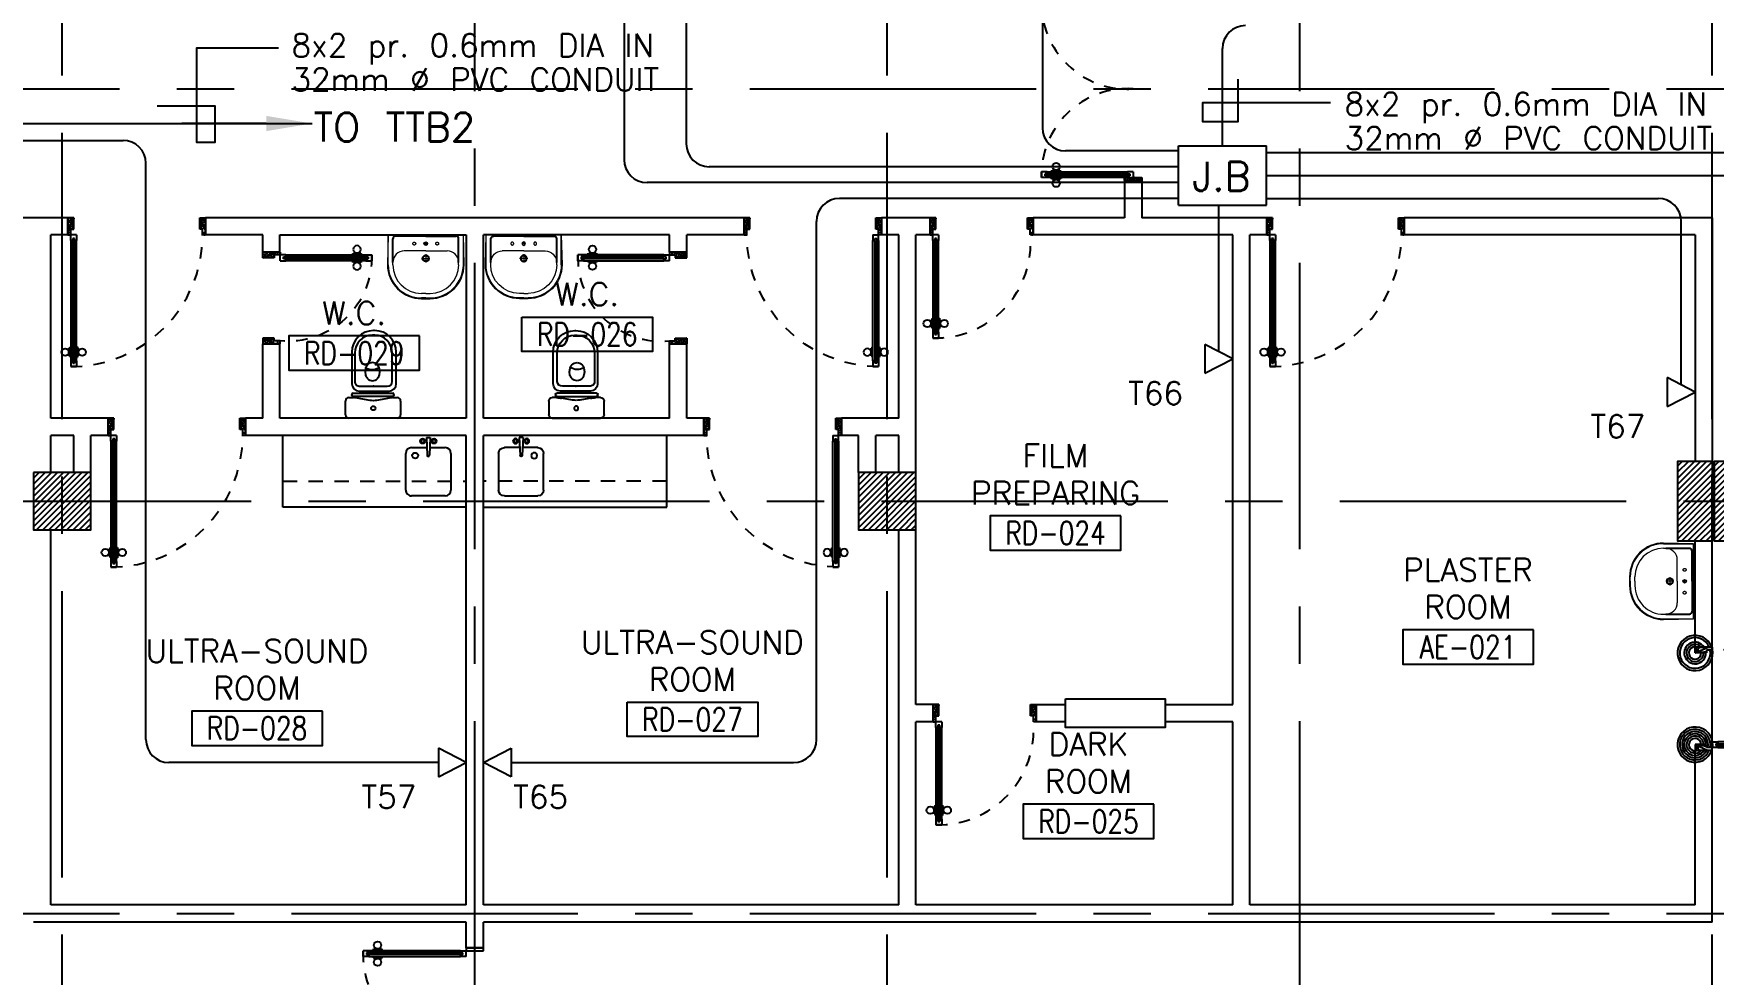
# Model space of a CAD drawing. Extents: x -1.4 to 90.6, y -12.3 to 78.9.
# Drawn here: x 27.9 to 42.56, y 46.93 to 55.14 of the extents above; entities that cross this region are included whole.
import ezdxf
from ezdxf.enums import TextEntityAlignment as Align

# ---------------------------------------------------------------- set-up
doc = ezdxf.new("R2010")
doc.units = 0
doc.header["$MEASUREMENT"] = 0
for name, pattern in [('CENTERX2', [4, 2.5, -0.5, 0.5, -0.5]), ('DASHED', [0.75, 0.5, -0.25]), ('HIDDEN', [0.375, 0.25, -0.125]), ('HIDDEN2', [0.1875, 0.125, -0.0625])]:
    doc.linetypes.add(name, pattern=pattern)
doc.layers.get('0').update_dxf_attribs({"color": 11, "linetype": 'CONTINUOUS'})
for name, color, linetype in [('AXES', 11, 'CENTERX2'), ('COL', 11, 'CONTINUOUS'), ('DIM', 11, 'CONTINUOUS'), ('DOOR', 11, 'CONTINUOUS'), ('E-TEL', 4, 'CONTINUOUS'), ('E-TEXT', 2, 'CONTINUOUS'), ('E-WIRE', 4, 'CONTINUOUS'), ('EJ', 11, 'CONTINUOUS'), ('FIX', 11, 'CONTINUOUS'), ('HAT', 11, 'CONTINUOUS'), ('Locker', 11, 'CONTINUOUS'), ('ME-FIX', 11, 'CONTINUOUS'), ('RM-BOX', 11, 'CONTINUOUS'), ('RM-NAME', 11, 'CONTINUOUS'), ('RM-NO', 11, 'CONTINUOUS'), ('SUNI-FUR', 11, 'CONTINUOUS'), ('WALL', 11, 'CONTINUOUS')]:
    doc.layers.add(name, color=color, linetype=linetype)
doc.styles.add('ROMANS', font='ROMANS.shx', dxfattribs={"width": 0.6})
doc.styles.get("Standard").update_dxf_attribs({"font": 'TXT.shx'})

# ---------------------------------------------------------------- blocks, each defined once
blk = doc.blocks.new('RM1')
at = {"layer": 'RM-BOX'}
blk.add_lwpolyline([(570, -200), (-570, -200), (-570, -500), (570, -500)], close=True, dxfattribs=at)
at = {"layer": 'RM-NAME', "style": 'ROMANS'}
for tag, p in [('ROOMNAME1', (0, 324)), ('ROOMNAME2', (0, 0))]:
    blk.add_attdef(tag, text='', height=200, dxfattribs=at).set_placement(p, align=Align.MIDDLE)
at = {"layer": 'RM-NO', "style": 'ROMANS', "width": 0.8}
blk.add_attdef('ROOMNO', text='', height=200, dxfattribs=at).set_placement((0, -350), align=Align.MIDDLE)
blk = doc.blocks.new('*X124')
at = {"color": 0}
for p, q in [((49339, 55120), (49820, 55601)), ((49339, 55173), (49767, 55601)), ((49339, 55226), (49714, 55601)), ((49339, 55279), (49661, 55601)), ((49339, 55332), (49608, 55601)), ((49339, 55385), (49555, 55601)), ((49339, 55438), (49502, 55601)), ((49339, 55491), (49449, 55601)), ((49339, 55544), (49396, 55601)), ((49339, 55597), (49343, 55601)), ((49373, 55101), (49839, 55567)), ((49426, 55101), (49839, 55514)), ((49480, 55101), (49839, 55461)), ((49533, 55101), (49839, 55408)), ((49586, 55101), (49839, 55355)), ((49639, 55101), (49839, 55302)), ((49692, 55101), (49839, 55249)), ((49745, 55101), (49839, 55196)), ((49798, 55101), (49839, 55143))]:
    blk.add_line(p, q, dxfattribs=at)
blk = doc.blocks.new('COL50')
at = {"layer": 'COL'}
blk.add_lwpolyline([(-250, 250), (-250, -250), (250, -250), (250, 250)], close=True, dxfattribs=at)
blk = doc.blocks.new('A$C3CD36B94')
at = {"layer": 'DOOR', "color": 0, "linetype": 'ByBlock'}
for p, q in [((106, 950), (56, 950)), ((56, 800), (56, 950)), ((106, 850), (106, 950)), ((806, 950), (856, 950)), ((806, 850), (806, 950)), ((856, 800), (856, 950)), ((856, 950), (856, 800)), ((56, 800), (81, 800)), ((81, 850), (106, 850)), ((81, 800), (81, 850)), ((131, 800), (81, 800)), ((81, 750), (81, 800)), ((98, 750), (81, 750)), ((114, 770), (98, 770)), ((98, 770), (98, 750)), ((114, 750), (114, 770)), ((131, 750), (114, 750)), ((131, 800), (131, 750)), ((831, 850), (806, 850)), ((831, 800), (831, 850)), ((856, 800), (831, 800)), ((65, 95), (65, 160)), ((74, 160), (65, 160)), ((74, 173), (74, 83)), ((81, 173), (74, 173)), ((74, 95), (74, 160)), ((131, 173), (138, 173)), ((138, 173), (138, 83)), ((138, 95), (138, 160)), ((138, 160), (147, 160)), ((147, 95), (147, 160)), ((74, 95), (65, 95)), ((81, 83), (74, 83)), ((81, 50), (81, 0)), ((81, 50), (98, 50)), ((131, 0), (81, 0)), ((81, 0), (131, 0)), ((98, 50), (98, 30)), ((98, 30), (114, 30)), ((114, 50), (114, 30)), ((114, 50), (131, 50)), ((131, 83), (138, 83)), ((131, 50), (131, 0)), ((138, 95), (147, 95))]:
    blk.add_line(p, q, dxfattribs=at)
at = {"layer": 'DOOR', "color": 9, "linetype": 'ByBlock'}
for p, q in [((106, 950), (56, 910)), ((106, 950), (56, 837)), ((106, 950), (93, 850)), ((806, 950), (819, 850)), ((806, 950), (856, 837)), ((806, 950), (856, 910))]:
    blk.add_line(p, q, dxfattribs=at)
at = {"layer": 'DOOR', "linetype": 'ByBlock'}
for p, q in [((81, 750), (81, 50)), ((98, 750), (98, 50)), ((114, 750), (114, 50)), ((131, 50), (131, 750))]:
    blk.add_line(p, q, dxfattribs=at)
at = {"layer": 'DOOR', "color": 0, "linetype": 'ByBlock'}
for centre in [(32, 128), (179, 128)]:
    blk.add_circle(centre, 32.4, dxfattribs=at)
at = {"layer": 'DOOR', "color": 9, "linetype": 'ByBlock'}
for centre, radius, start, end in [((106, 950), 54.4, 203.2074, 270), ((106, 950), 74.4, 227.7764, 270), ((106, 950), 34.4, 180, 270), ((106, 950), 14.4, 180, 270), ((806, 950), 34.4, 270, 0), ((806, 950), 14.4, 270, 0), ((806, 950), 54.4, 270, 336.7926), ((806, 950), 74.4, 270, 312.2236), ((106, 950), 94.4, 238.0182, 270), ((106, 950), 114, 244.0838, 257.3774), ((106, 950), 134, 248.1598, 259.28), ((106, 950), 154, 251.1053, 256.2858), ((806, 950), 94.4, 270, 301.9818), ((806, 950), 134, 280.72, 291.8402), ((806, 950), 154, 283.7142, 288.8947)]:
    blk.add_arc(centre, radius, start, end, dxfattribs=at)
at = {"layer": 'DOOR', "linetype": 'HIDDEN', "ltscale": 0.5}
blk.add_arc((106, 729), 729, 268.0335, 5.6617, dxfattribs=at)
blk = doc.blocks.new('*X132')
at = {"color": 0}
for p, q in [((39290, 55942), (39763, 56416)), ((39290, 55995), (39710, 56416)), ((39290, 56048), (39657, 56416)), ((39290, 56101), (39604, 56416)), ((39290, 56154), (39551, 56416)), ((39290, 56207), (39498, 56416)), ((39290, 56260), (39445, 56416)), ((39290, 56313), (39392, 56416)), ((39290, 56366), (39339, 56416)), ((39316, 55916), (39790, 56389)), ((39369, 55916), (39790, 56336)), ((39422, 55916), (39790, 56283)), ((39475, 55916), (39790, 56230)), ((39528, 55916), (39790, 56177)), ((39581, 55916), (39790, 56124)), ((39634, 55916), (39790, 56071)), ((39687, 55916), (39790, 56018)), ((39741, 55916), (39790, 55965))]:
    blk.add_line(p, q, dxfattribs=at)
blk = doc.blocks.new('DOOR90')
at = {"layer": 'DOOR', "color": 7, "linetype": 'ByBlock'}
for p, q in [((-150, 0), (0, 0)), ((-150, 0), (-150, -25)), ((0, -50), (-114, 0)), ((0, -50), (-40, 0)), ((0, -50), (0, 0)), ((-1000, -25), (-1050, -25)), ((-1050, -75), (-1050, -25)), ((-1050, -25), (-1050, -75)), ((-1000, -75), (-1050, -75)), ((-1000, -42), (-1020, -42)), ((-1020, -42), (-1020, -58)), ((-1000, -58), (-1020, -58)), ((-1000, -25), (-1000, -42)), ((-1000, -58), (-1000, -75)), ((-878, -18), (-968, -18)), ((-968, -25), (-968, -18)), ((-968, -75), (-968, -82)), ((-878, -82), (-968, -82)), ((-955, -9), (-890, -9)), ((-955, -18), (-955, -9)), ((-955, -18), (-890, -18)), ((-955, -82), (-890, -82)), ((-955, -82), (-955, -91)), ((-955, -91), (-890, -91)), ((-890, -18), (-890, -9)), ((-890, -82), (-890, -91)), ((-878, -25), (-878, -18)), ((-878, -75), (-878, -82)), ((-200, -25), (-150, -25)), ((-200, -42), (-200, -25)), ((-180, -42), (-200, -42)), ((-200, -58), (-180, -58)), ((-200, -75), (-200, -58)), ((-150, -75), (-200, -75)), ((-180, -58), (-180, -42)), ((-150, -25), (-100, -25)), ((-150, -75), (-150, -25)), ((-100, -25), (-100, -50)), ((0, -50), (-100, -37)), ((-100, -50), (0, -50)), ((-150, -875), (-100, -875)), ((-150, -900), (-150, -875)), ((0, -850), (-114, -900)), ((-100, -875), (-100, -850)), ((0, -850), (-100, -863)), ((-100, -850), (0, -850)), ((0, -850), (-40, -900)), ((0, -850), (0, -900)), ((-150, -900), (0, -900)), ((0, -900), (-150, -900))]:
    blk.add_line(p, q, dxfattribs=at)
at = {"layer": 'DOOR', "linetype": 'ByBlock'}
for p, q in [((-200, -25), (-1000, -25)), ((-200, -42), (-1000, -42)), ((-200, -58), (-1000, -58)), ((-1000, -75), (-200, -75))]:
    blk.add_line(p, q, dxfattribs=at)
at = {"layer": 'DOOR', "color": 7, "linetype": 'ByBlock'}
for centre in [(-923, 24), (-923, -124)]:
    blk.add_circle(centre, 32.4, dxfattribs=at)
for centre, radius, start, end in [((0, -50), 154, 161.1053, 166.2858), ((0, -50), 94.4, 148.0182, 180), ((0, -50), 134, 158.1598, 169.28), ((0, -50), 114, 154.0838, 167.3774), ((0, -50), 74.4, 137.7764, 180), ((0, -50), 54.4, 113.2074, 180), ((0, -50), 34.4, 90, 180), ((0, -50), 14.4, 90, 180), ((0, -850), 134, 190.72, 201.8402), ((0, -850), 94.4, 180, 211.9818), ((0, -850), 74.4, 180, 222.2236), ((0, -850), 54.4, 180, 246.7926), ((0, -850), 34.4, 180, 270), ((0, -850), 14.4, 180, 270), ((0, -850), 154, 193.7142, 198.8947)]:
    blk.add_arc(centre, radius, start, end, dxfattribs=at)
at = {"layer": 'DOOR', "linetype": 'HIDDEN', "ltscale": 0.5}
blk.add_arc((-222, -50), 828, 178.2701, 275.003, dxfattribs=at)
blk = doc.blocks.new('A$C6F293607')
at = {"layer": 'DOOR', "color": 0, "linetype": 'ByBlock'}
for p, q in [((74, 780), (65, 780)), ((65, 780), (65, 715)), ((81, 793), (74, 793)), ((74, 703), (74, 793)), ((74, 780), (74, 715)), ((81, 875), (131, 875)), ((131, 875), (81, 875)), ((81, 825), (81, 875)), ((81, 825), (98, 825)), ((98, 845), (114, 845)), ((98, 825), (98, 845)), ((114, 825), (114, 845)), ((114, 825), (131, 825)), ((131, 825), (131, 875)), ((131, 793), (138, 793)), ((138, 703), (138, 793)), ((138, 780), (147, 780)), ((138, 780), (138, 715)), ((147, 780), (147, 715)), ((1631, 875), (1581, 875)), ((1581, 875), (1631, 875)), ((1581, 825), (1581, 875)), ((1598, 825), (1581, 825)), ((1614, 845), (1598, 845)), ((1598, 825), (1598, 845)), ((1614, 825), (1614, 845)), ((1631, 825), (1614, 825)), ((1631, 825), (1631, 875)), ((74, 715), (65, 715)), ((81, 703), (74, 703)), ((131, 703), (138, 703)), ((138, 715), (147, 715)), ((56, 0), (56, 150)), ((56, 150), (81, 150)), ((81, 150), (81, 0)), ((1656, 150), (1631, 150)), ((1631, 150), (1631, 0)), ((1656, 0), (1656, 150)), ((81, 0), (56, 0)), ((98, 125), (81, 125)), ((81, 125), (81, 75)), ((131, 75), (81, 75)), ((98, 105), (98, 125)), ((114, 105), (98, 105)), ((131, 125), (114, 125)), ((114, 125), (114, 105)), ((131, 75), (131, 125)), ((1581, 125), (1598, 125)), ((1581, 75), (1581, 125)), ((1581, 75), (1631, 75)), ((1598, 125), (1598, 105)), ((1598, 105), (1614, 105)), ((1614, 125), (1631, 125)), ((1614, 105), (1614, 125)), ((1631, 125), (1631, 75)), ((1631, 0), (1656, 0))]:
    blk.add_line(p, q, dxfattribs=at)
at = {"layer": 'DOOR', "linetype": 'ByBlock'}
for p, q in [((81, 125), (81, 825)), ((98, 125), (98, 825)), ((114, 125), (114, 825)), ((131, 825), (131, 125)), ((1581, 825), (1581, 125)), ((1598, 125), (1598, 825)), ((1614, 125), (1614, 825)), ((1631, 125), (1631, 825))]:
    blk.add_line(p, q, dxfattribs=at)
at = {"layer": 'DOOR', "color": 9, "linetype": 'ByBlock'}
for p, q in [((81, 57), (56, 114)), ((81, 20), (56, 40)), ((1631, 57), (1656, 114)), ((1631, 20), (1656, 40))]:
    blk.add_line(p, q, dxfattribs=at)
at = {"layer": 'DOOR', "color": 0, "linetype": 'ByBlock'}
for centre in [(32, 748), (179, 748)]:
    blk.add_circle(centre, 32.4, dxfattribs=at)
at = {"layer": 'DOOR', "linetype": 'HIDDEN', "ltscale": 0.5}
for centre, start, end in [((106, 124), 356.2751, 91.9062), ((1606, 124), 88.0938, 183.7249)]:
    blk.add_arc(centre, 752, start, end, dxfattribs=at)
at = {"layer": 'DOOR', "color": 9, "linetype": 'ByBlock'}
for centre, radius, start, end in [((106, 0), 154, 103.7142, 108.8947), ((1606, 0), 154, 71.1053, 76.2858), ((106, 0), 134, 100.72, 111.8402), ((106, 0), 114, 102.6226, 115.9162), ((106, 0), 94.4, 105.3566, 121.9818), ((106, 0), 74.4, 109.6341, 132.2236), ((106, 0), 54.4, 117.3576, 156.7926), ((106, 0), 34.4, 136.6107, 180), ((1606, 0), 134, 68.1598, 79.28), ((1606, 0), 114, 64.0838, 77.3774), ((1606, 0), 94.4, 58.0182, 74.6434), ((1606, 0), 74.4, 47.7764, 70.3659), ((1606, 0), 54.4, 23.2074, 62.6424), ((1606, 0), 34.4, 0, 43.3893)]:
    blk.add_arc(centre, radius, start, end, dxfattribs=at)
blk = doc.blocks.new('LAV-003')
at = {"layer": 'FIX', "linetype": 'ByBlock'}
blk.add_line((-328, -25), (328, -25), dxfattribs=at)
at = {"layer": 'FIX', "linetype": 'Continuous', "lineweight": 20}
for p, q in [((-328, -285), (-328, -25)), ((328, -285), (328, -25)), ((-288, -285), (-288, -265)), ((0, -165), (-187, -165)), ((0, -165), (187, -165)), ((287, -285), (287, -265)), ((0, -535), (-38, -535)), ((0, -575), (-38, -575)), ((0, -535), (38, -535)), ((0, -575), (38, -575))]:
    blk.add_line(p, q, dxfattribs=at)
at = {"layer": 'FIX', "linetype": 'ByBlock', "ltscale": 0.3}
for p, q in [((-288, -265), (-288, -60)), ((0, -35), (-262, -35)), ((0, -35), (262, -35)), ((287, -265), (287, -60))]:
    blk.add_line(p, q, dxfattribs=at)
at = {"layer": 'FIX', "lineweight": 20}
for p, q in [((-16, -101), (15, -101)), ((0, -85), (0, -116))]:
    blk.add_line(p, q, dxfattribs=at)
at = {"layer": 'FIX', "linetype": 'DASHED', "lineweight": 20, "ltscale": 0.04}
for p, q in [((-36, -230), (37, -230)), ((0, -194), (0, -266))]:
    blk.add_line(p, q, dxfattribs=at)
at = {"layer": 'FIX', "linetype": 'Continuous', "lineweight": 20}
blk.add_lwpolyline([(295, -25), (0, -25), (-328, -25), (-334, -285, 0.414214), (-38, -582), (0, -582), (38, -582, 0.414214), (334, -285), (328, -25), (0, -25)], format="xyb", dxfattribs=at)
at = {"layer": 'FIX', "linetype": 'HIDDEN', "lineweight": 20, "ltscale": 0.05}
for centre in [(-100, -101), (100, -101)]:
    blk.add_circle(centre, 12.4, dxfattribs=at)
at = {"layer": 'FIX', "lineweight": 20}
for centre, radius in [((0, -101), 15.5), ((0, -230), 29.5), ((0, -230), 22.5)]:
    blk.add_circle(centre, radius, dxfattribs=at)
at = {"layer": 'FIX', "linetype": 'ByBlock', "ltscale": 0.3}
for centre, start, end in [((-262, -60), 90, 180), ((262, -60), 0, 90)]:
    blk.add_arc(centre, 25, start, end, dxfattribs=at)
at = {"layer": 'FIX', "linetype": 'Continuous', "lineweight": 20}
for centre, radius, start, end in [((-38, -285), 290, 180, 270), ((-38, -285), 250, 180, 270), ((-187, -265), 100, 90, 180), ((38, -285), 290, 270, 0), ((38, -285), 250, 270, 0), ((187, -265), 100, 0, 90)]:
    blk.add_arc(centre, radius, start, end, dxfattribs=at)
blk = doc.blocks.new('C11')
at = {"layer": 'HAT'}
h = blk.add_hatch(dxfattribs=at)
h.set_pattern_fill('ANSI31', color=256, scale=300, style=0)
h.set_pattern_definition([(45, (-383765.23, -62181), (-26.5165043, 26.5165043), [])])
h.paths.add_polyline_path([(-20, 350), (-20, 700), (-320, 700), (-320, 350)])
h.paths.add_polyline_path([(-320, 0), (-20, 0), (-20, 350), (-320, 350)])
h = blk.add_hatch(dxfattribs=at)
h.set_pattern_fill('ANSI31', color=256, scale=300, style=0)
h.set_pattern_definition([(45, (-383445.23, -62181), (-26.5165043, 26.5165043), [])])
h.paths.add_polyline_path([(300, 350), (300, 700), (0, 700), (0, 350)])
h.paths.add_polyline_path([(0, 0), (300, 0), (300, 350), (0, 350)])
at = {"layer": 'COL'}
for points in [[(-20, 700), (-20, 0), (-320, 0), (-320, 700)], [(300, 700), (300, 0), (0, 0), (0, 700)]]:
    blk.add_lwpolyline(points, close=True, dxfattribs=at)
blk = doc.blocks.new('DOOR100')
at = {"layer": 'DOOR', "color": 7, "linetype": 'ByBlock'}
for p, q in [((-91, 1205), (-91, 1140)), ((-82, 1205), (-91, 1205)), ((-82, 1128), (-82, 1218)), ((-75, 1218), (-82, 1218)), ((-82, 1205), (-82, 1140)), ((-75, 1250), (-75, 1300)), ((-75, 1300), (-25, 1300)), ((-25, 1300), (-75, 1300)), ((-58, 1250), (-75, 1250)), ((-58, 1250), (-58, 1270)), ((-42, 1270), (-58, 1270)), ((-42, 1250), (-42, 1270)), ((-25, 1250), (-42, 1250)), ((-25, 1250), (-25, 1300)), ((-25, 1218), (-18, 1218)), ((-18, 1128), (-18, 1218)), ((-18, 1205), (-18, 1140)), ((-18, 1205), (-9, 1205)), ((-9, 1205), (-9, 1140)), ((-82, 1140), (-91, 1140)), ((-75, 1128), (-82, 1128)), ((-25, 1128), (-18, 1128)), ((-18, 1140), (-9, 1140)), ((-1200, 0), (-1200, 150)), ((-1200, 150), (-1175, 150)), ((-1200, 150), (-1200, 0)), ((-1175, 150), (-1175, 100)), ((-75, 200), (-58, 200)), ((-75, 150), (-75, 200)), ((-75, 150), (-25, 150)), ((-58, 200), (-58, 180)), ((-58, 180), (-42, 180)), ((-42, 200), (-25, 200)), ((-42, 180), (-42, 200)), ((-25, 200), (-25, 150)), ((0, 150), (-25, 150)), ((-25, 150), (-25, 100)), ((0, 0), (0, 150)), ((0, 150), (0, 0)), ((-1150, 0), (-1200, 114)), ((-1150, 0), (-1200, 40)), ((-1150, 0), (-1200, 0)), ((-1175, 100), (-1150, 100)), ((-1150, 0), (-1163, 100)), ((-1150, 100), (-1150, 0)), ((-50, 0), (0, 114)), ((-50, 100), (-50, 0)), ((-50, 0), (-37, 100)), ((-25, 100), (-50, 100)), ((-50, 0), (0, 40)), ((-50, 0), (0, 0))]:
    blk.add_line(p, q, dxfattribs=at)
at = {"layer": 'DOOR', "linetype": 'ByBlock'}
for p, q in [((-75, 1250), (-75, 200)), ((-58, 200), (-58, 1250)), ((-42, 200), (-42, 1250)), ((-25, 200), (-25, 1250))]:
    blk.add_line(p, q, dxfattribs=at)
at = {"layer": 'DOOR', "color": 7, "linetype": 'ByBlock'}
for centre in [(-124, 1173), (24, 1173)]:
    blk.add_circle(centre, 32.4, dxfattribs=at)
at = {"layer": 'DOOR', "linetype": 'HIDDEN', "ltscale": 0.5}
blk.add_arc((-25, 150), 1150, 90, 180, dxfattribs=at)
at = {"layer": 'DOOR', "color": 7, "linetype": 'ByBlock'}
for centre, radius, start, end in [((-1150, 0), 154, 103.7142, 108.8947), ((-50, 0), 154, 71.1053, 76.2858), ((-1150, 0), 134, 100.72, 111.8402), ((-1150, 0), 94.4, 90, 121.9818), ((-1150, 0), 74.4, 90, 132.2236), ((-1150, 0), 54.4, 90, 156.7926), ((-1150, 0), 34.4, 90, 180), ((-1150, 0), 14.4, 90, 180), ((-50, 0), 94.4, 58.0182, 90), ((-50, 0), 74.4, 47.7764, 90), ((-50, 0), 54.4, 23.2074, 90), ((-50, 0), 34.4, 0, 90), ((-50, 0), 14.4, 0, 90), ((-50, 0), 134, 68.1598, 79.28), ((-50, 0), 114, 64.0838, 77.3774)]:
    blk.add_arc(centre, radius, start, end, dxfattribs=at)
blk = doc.blocks.new('A$C49F1192B')
at = {"layer": 'DOOR', "color": 0, "linetype": 'ByBlock', "xscale": -1, "rotation": 270}
blk.add_blockref('DOOR100', (0, 1200), dxfattribs=at)
blk = doc.blocks.new('2')
at = {"layer": 'SUNI-FUR', "linetype": 'Continuous'}
for p, q in [((0.014, 0.765), (0.004, 0.765)), ((0.016, 0.724), (-0.003, 0.724)), ((-0.185, 0.576), (-0.185, 0.3)), ((-0.159, 0.57), (-0.159, 0.32)), ((-0.005, 0.487), (-0.029, 0.481)), ((0.019, 0.481), (-0.005, 0.487)), ((0.168, 0.32), (0.168, 0.57)), ((0.203, 0.3), (0.203, 0.576)), ((-0.065, 0.438), (-0.07, 0.406)), ((-0.07, 0.406), (-0.065, 0.375)), ((-0.029, 0.331), (-0.005, 0.326)), ((-0.005, 0.326), (0.019, 0.331)), ((0.06, 0.406), (0.055, 0.438)), ((0.057, 0.377), (0.06, 0.406)), ((-0.241, 0.03), (-0.241, 0.15)), ((-0.211, 0.18), (-0.17, 0.18)), ((-0.186, 0.199), (-0.186, 0.208)), ((-0.176, 0.218), (0.172, 0.218)), ((0.172, 0.189), (-0.176, 0.189)), ((-0.122, 0.237), (0.009, 0.237)), ((-0.113, 0.279), (0.008, 0.279)), ((0.001, 0.279), (0.123, 0.279)), ((0.008, 0.279), (0.001, 0.279)), ((0.009, 0.237), (0.14, 0.237)), ((0.174, 0.18), (0.211, 0.18)), ((0.174, 0.18), (0.174, 0.18)), ((0.182, 0.208), (0.182, 0.199)), ((0.241, 0.15), (0.241, 0.03)), ((0.211, 0), (-0.211, 0))]:
    blk.add_line(p, q, dxfattribs=at)
blk.add_circle((0.002, 0.087), 0.0184, dxfattribs=at)
for centre, radius, start, end in [((0.004, 0.576), 0.189, 90, 180), ((0.014, 0.576), 0.189, 0, 90), ((-0.005, 0.57), 0.154, 90, 180), ((0.014, 0.57), 0.154, 0, 90), ((0.013, 0.412), 0.082, 141.0758, 161.504), ((-0.007, 0.537), 0.112, 239.4234, 302.9162), ((0.002, 0.421), 0.0682, 117.1532, 141.0758), ((-0.012, 0.421), 0.0682, 38.9242, 62.8468), ((-0.023, 0.412), 0.082, 18.496, 38.9242), ((-0.122, 0.3), 0.063, 180, 270), ((-0.116, 0.322), 0.0432, 183.5129, 273.5129), ((0.013, 0.401), 0.082, 198.496, 218.9242), ((0.002, 0.392), 0.0682, 218.9242, 242.8468), ((-0.012, 0.392), 0.0682, 297.1532, 321.0758), ((-0.029, 0.406), 0.0901, 321.0758, 341.504), ((0.125, 0.322), 0.0432, 266.4871, 356.4871), ((0.14, 0.3), 0.063, 270, 0), ((-0.211, 0.15), 0.03, 90, 180), ((-0.176, 0.208), 0.01, 90, 180), ((-0.176, 0.199), 0.01, 180, 270), ((-0.201, -0.252), 0.433, 79.7535, 85.8109), ((0.075, 1.126), 0.973, 258.1938, 265.7347), ((-0.07, 1.126), 0.973, 274.2653, 281.8062), ((0.206, -0.252), 0.433, 94.1891, 100.2465), ((0.172, 0.208), 0.01, 0, 90), ((0.172, 0.199), 0.01, 270, 0), ((0.211, 0.15), 0.03, 0, 90), ((-0.211, 0.03), 0.03, 180, 270), ((0.211, 0.03), 0.03, 270, 0)]:
    blk.add_arc(centre, radius, start, end, dxfattribs=at)
blk = doc.blocks.new('fe-door')
at = {"layer": 'DOOR', "color": 0, "linetype": 'ByBlock'}
for p, q in [((-900, 1775), (-900, 1725)), ((-900, 1725), (-900, 1775)), ((-850, 1775), (-900, 1775)), ((-850, 1775), (-850, 1758)), ((-818, 1775), (-818, 1782)), ((-728, 1782), (-818, 1782)), ((-805, 1782), (-805, 1791)), ((-805, 1791), (-740, 1791)), ((-805, 1782), (-740, 1782)), ((-740, 1782), (-740, 1791)), ((-728, 1775), (-728, 1782)), ((-50, 1758), (-50, 1775)), ((-50, 1775), (0, 1775)), ((150, 1800), (0, 1800)), ((0, 1800), (0, 1775)), ((0, 1725), (0, 1775)), ((0, 1775), (150, 1775)), ((150, 1775), (150, 1800)), ((-850, 1725), (-900, 1725)), ((-870, 1758), (-870, 1742)), ((-850, 1758), (-870, 1758)), ((-850, 1742), (-870, 1742)), ((-850, 1742), (-850, 1725)), ((-818, 1725), (-818, 1718)), ((-728, 1718), (-818, 1718)), ((-805, 1718), (-805, 1709)), ((-805, 1718), (-740, 1718)), ((-805, 1709), (-740, 1709)), ((-740, 1718), (-740, 1709)), ((-728, 1725), (-728, 1718)), ((-30, 1758), (-50, 1758)), ((-50, 1725), (-50, 1742)), ((-50, 1742), (-30, 1742)), ((0, 1725), (-50, 1725)), ((-30, 1742), (-30, 1758)), ((0, 75), (0, 25)), ((0, 75), (50, 75)), ((0, 0), (0, 25)), ((0, 25), (50, 25)), ((150, 25), (0, 25)), ((0, 0), (150, 0)), ((30, 58), (30, 42)), ((50, 58), (30, 58)), ((30, 42), (50, 42)), ((50, 75), (50, 58)), ((50, 42), (50, 25)), ((150, 25), (150, 0)), ((850, 58), (850, 75)), ((850, 75), (900, 75)), ((850, 58), (870, 58)), ((850, 25), (850, 42)), ((850, 42), (870, 42)), ((850, 25), (900, 25)), ((870, 42), (870, 58)), ((900, 25), (900, 75)), ((900, 75), (900, 25))]:
    blk.add_line(p, q, dxfattribs=at)
at = {"layer": 'DOOR', "linetype": 'ByBlock'}
for p, q in [((-50, 1775), (-850, 1775)), ((-50, 1758), (-850, 1758)), ((-50, 1742), (-850, 1742)), ((-850, 1725), (-50, 1725)), ((850, 75), (50, 75)), ((50, 58), (850, 58)), ((50, 42), (850, 42)), ((50, 25), (850, 25))]:
    blk.add_line(p, q, dxfattribs=at)
at = {"layer": 'DOOR', "color": 0, "linetype": 'ByBlock'}
for centre in [(-773, 1824), (-773, 1676)]:
    blk.add_circle(centre, 32.4, dxfattribs=at)
at = {"layer": 'DOOR', "linetype": 'HIDDEN', "ltscale": 0.5}
for centre, start, end in [((-49, 1750), 178.3174, 273.2965), ((49, 50), 358.3174, 93.2965)]:
    blk.add_arc(centre, 851, start, end, dxfattribs=at)
at = {"layer": 'WALL'}
for p, q in [((0, 1800), (150, 1800)), ((0, 0), (150, 0))]:
    blk.add_line(p, q, dxfattribs=at)
at = {"layer": 'WALL', "linetype": 'ByBlock'}
blk.add_line((0, 1800), (150, 1800), dxfattribs=at)
blk = doc.blocks.new('A$C347D0806')
at = {"layer": 'ME-FIX'}
for p, q in [((0.157, 1.467), (0.478, 1.467)), ((0.627, 1.6), (0.627, 0)), ((0.107, 1.28), (0.107, 1.417)), ((0.528, 1.417), (0.528, 1.124)), ((0.019, 1.254), (0.019, 1.287)), ((0.019, 1.287), (0.174, 1.28)), ((0.019, 1.254), (0.174, 1.261)), ((0.107, 1.124), (0.107, 1.261)), ((0.478, 1.074), (0.157, 1.074)), ((0.627, 0), (0, 0))]:
    blk.add_line(p, q, dxfattribs=at)
for centre, radius in [((0.05, 1.32), 0.0217), ((0.05, 1.32), 0.014), ((0.05, 1.221), 0.0217), ((0.05, 1.221), 0.014), ((0.177, 1.156), 0.0255)]:
    blk.add_circle(centre, radius, dxfattribs=at)
for centre, radius, start, end in [((0.157, 1.417), 0.0499, 90, 180), ((0.478, 1.417), 0.0499, 0, 90), ((0.174, 1.27), 0.00997, 270, 90), ((0.157, 1.124), 0.0499, 180, 270), ((0.478, 1.124), 0.0499, 270, 0)]:
    blk.add_arc(centre, radius, start, end, dxfattribs=at)

msp = doc.modelspace()

# ---------------------------------------------------------------- linework, layer by layer
at = {"layer": 'AXES'}
for p, q in [((28.1514, -0.2278), (28.1514, 78.2497)), ((35.3514, -0.2278), (35.3514, 78.2497)), ((42.5514, -0.2278), (42.5514, 77.909)), ((31.7514, 6.6365), (31.7514, 65.4565)), ((38.9514, 6.6365), (38.9514, 65.4565)), ((10.1514, 54.6565), (68.3914, 54.6565)), ((-0.7, 51.0565), (68.3914, 51.0565)), ((10.1514, 47.4565), (68.3914, 47.4565))]:
    msp.add_line(p, q, dxfattribs=at)
at = {"layer": 'E-TEL', "color": 4}
for p, q in [((37.8937, 53.6407), (37.8937, 54.1586)), ((37.8937, 54.1586), (38.6599, 54.1586)), ((38.6599, 53.6407), (38.6599, 54.1586)), ((37.8937, 53.6407), (38.6599, 53.6407)), ((38.1243, 52.4256), (38.1243, 52.1731)), ((38.3664, 52.2993), (38.1243, 52.4256)), ((38.1243, 52.1731), (38.3664, 52.2993)), ((38.3664, 52.2993), (38.3664, 52.2993)), ((42.1593, 52.1362), (42.1593, 51.8836)), ((42.4014, 52.0099), (42.1593, 52.1362)), ((42.1593, 51.8836), (42.4014, 52.0099)), ((42.4014, 52.0099), (42.4014, 52.0099)), ((31.6769, 51.2101), (31.6769, 51.2101)), ((31.4343, 48.9018), (31.4343, 48.6492)), ((31.6764, 48.7755), (31.4343, 48.9018)), ((31.8264, 48.7755), (32.0686, 48.9018)), ((32.0686, 48.9018), (32.0686, 48.6492)), ((31.4343, 48.6492), (31.6764, 48.7755)), ((31.6764, 48.7755), (31.6764, 48.7755)), ((32.0686, 48.6492), (31.8264, 48.7755)), ((31.8264, 48.7755), (31.8264, 48.7755))]:
    msp.add_line(p, q, dxfattribs=at)
at = {"layer": 'E-TEXT', "color": 11}
for points in [[(30.0399, 55.0128), (29.3226, 55.0128), (29.3226, 54.1914), (29.4867, 54.1914), (29.4867, 54.5044), (28.9795, 54.5044)], [(39.219, 54.5351), (38.1022, 54.5351), (38.1022, 54.371), (38.4152, 54.371), (38.4152, 54.741)]]:
    msp.add_lwpolyline(points, dxfattribs=at)
at = {"layer": 'E-WIRE'}
for p, q in [((33.0549, 64.113), (33.0549, 54.0382)), ((33.5975, 56.534), (33.5975, 54.1767)), ((36.7062, 55.9315), (36.7062, 54.3152)), ((38.2768, 54.1586), (38.2768, 55.0089)), ((38.2454, 52.3625), (38.2454, 53.6407)), ((42.2804, 52.073), (42.2804, 53.4997))]:
    msp.add_line(p, q, dxfattribs=at)
at = {"layer": 'E-WIRE', "color": 4}
for p, q in [((14.8417, 54.3542), (30.3313, 54.3542)), ((29.9313, 54.3542), (29.1947, 54.3542)), ((14.8417, 54.2072), (28.682, 54.2072)), ((37.8937, 54.1152), (36.9062, 54.1152)), ((38.6599, 54.0997), (49.4693, 54.0997)), ((28.882, 48.9755), (28.882, 54.0072)), ((37.8937, 53.9767), (33.7975, 53.9767)), ((37.8937, 53.8382), (33.2549, 53.8382)), ((38.6599, 53.8997), (49.4653, 53.8997)), ((37.8937, 53.6997), (34.9341, 53.6997)), ((38.6599, 53.6997), (42.0804, 53.6997)), ((34.7341, 48.9755), (34.7341, 53.4997)), ((31.4343, 48.7755), (29.082, 48.7755)), ((32.0686, 48.7755), (34.5341, 48.7755))]:
    msp.add_line(p, q, dxfattribs=at)
at = {"layer": 'E-WIRE'}
for centre, start, end in [((38.4768, 55.0089), 90, 180), ((36.9062, 54.3152), 180, 270), ((33.7975, 54.1767), 180, 270), ((33.2549, 54.0382), 180, 270), ((42.0804, 53.4997), 0, 90)]:
    msp.add_arc(centre, 0.2, start, end, dxfattribs=at)
at = {"layer": 'E-WIRE', "color": 4}
for centre, start, end in [((28.682, 54.0072), 0, 90), ((34.9341, 53.4997), 90, 180), ((29.082, 48.9755), 180, 270), ((34.5341, 48.9755), 270, 0)]:
    msp.add_arc(centre, 0.2, start, end, dxfattribs=at)
msp.add_solid([(29.9313, 54.2875), (29.9313, 54.4208), (30.3313, 54.3542)], dxfattribs=at)
at = {"layer": 'ME-FIX', "linetype": 'HIDDEN2'}
for p, q in [((30.0762, 51.2315), (31.6764, 51.2315)), ((33.4267, 51.2315), (31.8264, 51.2315))]:
    msp.add_line(p, q, dxfattribs=at)
at = {"layer": 'WALL'}
for p, q in [((37.4233, 53.8565), (37.5733, 53.8565)), ((37.5733, 53.8565), (37.4233, 53.8565)), ((37.4233, 53.8565), (37.4233, 53.5315)), ((37.5733, 53.8565), (37.5733, 53.5315)), ((28.2014, 53.5315), (27.7514, 53.5315)), ((28.2014, 53.3815), (28.2014, 53.5315)), ((34.1014, 53.5315), (29.4014, 53.5315)), ((29.4014, 53.3815), (29.4014, 53.5315)), ((29.4014, 53.3815), (29.4014, 53.5315)), ((34.1014, 53.3815), (34.1014, 53.5315)), ((34.1014, 53.3815), (34.1014, 53.5315)), ((34.1014, 53.3815), (34.1014, 53.5315)), ((35.3014, 53.3815), (35.3014, 53.5315)), ((35.7247, 53.5315), (35.3014, 53.5315)), ((35.7247, 53.5315), (35.7247, 53.3815)), ((37.4233, 53.5315), (36.6247, 53.5315)), ((36.6247, 53.5315), (36.6247, 53.3815)), ((38.6639, 53.5315), (37.5733, 53.5315)), ((38.6639, 53.3815), (38.6639, 53.5315)), ((42.5514, 53.5315), (39.8639, 53.5315)), ((39.8639, 53.3815), (39.8639, 53.5315)), ((42.5514, 53.5315), (42.5514, 51.3065)), ((28.2014, 53.3815), (28.0514, 53.3815)), ((28.0514, 51.7815), (28.0514, 53.3815)), ((29.9014, 53.3815), (29.4014, 53.3815)), ((29.9014, 53.2315), (29.9014, 53.3815)), ((30.0514, 53.2315), (30.0514, 53.3815)), ((30.0514, 53.3815), (31.6764, 53.3815)), ((31.6764, 53.3815), (31.6764, 51.7815)), ((31.8264, 51.7815), (31.8264, 53.3815)), ((33.4514, 53.3815), (31.8264, 53.3815)), ((33.4514, 53.2315), (33.4514, 53.3815)), ((34.1014, 53.3815), (33.6014, 53.3815)), ((33.6014, 53.2315), (33.6014, 53.3815)), ((35.4514, 53.3815), (35.3014, 53.3815)), ((35.4514, 51.7815), (35.4514, 53.3815)), ((35.7247, 53.3815), (35.6014, 53.3815)), ((35.6014, 49.2815), (35.6014, 53.3815)), ((38.3664, 53.3815), (36.6247, 53.3815)), ((38.3664, 49.2815), (38.3664, 53.3815)), ((38.5164, 47.5315), (38.5164, 53.3815)), ((38.6639, 53.3815), (38.5164, 53.3815)), ((42.4014, 53.3815), (39.8639, 53.3815)), ((42.4014, 53.3815), (42.4014, 51.4065)), ((30.0514, 53.2315), (29.9014, 53.2315)), ((30.0514, 53.2315), (29.9014, 53.2315)), ((33.4514, 53.2315), (33.6014, 53.2315)), ((33.6014, 53.2315), (33.4514, 53.2315)), ((30.0514, 52.4315), (29.9014, 52.4315)), ((29.9014, 51.7815), (29.9014, 52.4315)), ((30.0514, 52.4315), (29.9014, 52.4315)), ((30.0514, 51.7815), (30.0514, 52.4315)), ((33.4514, 52.4315), (33.6014, 52.4315)), ((33.4514, 51.7815), (33.4514, 52.4315)), ((33.6014, 52.4315), (33.4514, 52.4315)), ((33.6014, 51.7815), (33.6014, 52.4315)), ((28.5514, 51.7815), (28.0514, 51.7815)), ((28.5514, 51.6315), (28.5514, 51.7815)), ((29.7514, 51.6315), (29.7514, 51.7815)), ((29.9014, 51.7815), (29.7514, 51.7815)), ((31.6764, 51.7815), (30.0514, 51.7815)), ((33.4514, 51.7815), (31.8264, 51.7815)), ((33.7514, 51.7815), (33.6014, 51.7815)), ((33.7514, 51.6315), (33.7514, 51.7815)), ((35.4514, 51.7815), (34.9514, 51.7815)), ((34.9514, 51.6315), (34.9514, 51.7815)), ((28.0514, 51.3065), (28.0514, 51.6315)), ((28.2514, 51.6315), (28.0514, 51.6315)), ((28.2514, 51.3065), (28.2514, 51.6315)), ((28.5514, 51.6315), (28.4014, 51.6315)), ((28.4014, 51.3065), (28.4014, 51.6315)), ((31.6764, 51.6315), (29.7514, 51.6315)), ((31.6764, 47.5315), (31.6764, 51.6315)), ((31.8264, 47.5315), (31.8264, 51.6315)), ((33.7514, 51.6315), (31.8264, 51.6315)), ((35.1014, 51.6315), (34.9514, 51.6315)), ((35.1014, 51.3065), (35.1014, 51.6315)), ((35.4514, 51.6315), (35.2514, 51.6315)), ((35.2514, 51.3065), (35.2514, 51.6315)), ((35.4514, 51.3065), (35.4514, 51.6315)), ((28.0514, 47.5315), (28.0514, 50.8065)), ((35.4514, 47.5315), (35.4514, 50.8065)), ((42.5514, 47.3815), (42.5514, 50.8065)), ((42.4014, 49.7815), (42.4014, 50.7065)), ((42.5514, 49.7815), (42.4014, 49.7815)), ((42.5515, 49.7815), (42.4014, 49.7815)), ((35.7514, 49.2815), (35.6014, 49.2815)), ((35.7514, 49.1315), (35.7514, 49.2815)), ((36.6514, 49.1315), (36.6514, 49.2815)), ((36.6514, 49.2815), (36.908, 49.2815)), ((37.7756, 49.2815), (38.3664, 49.2815)), ((35.7514, 49.1315), (35.6014, 49.1315)), ((35.6014, 47.5315), (35.6014, 49.1315)), ((36.908, 49.1315), (36.6514, 49.1315)), ((38.3664, 49.1315), (37.7756, 49.1315)), ((38.3664, 47.5315), (38.3664, 49.1315)), ((42.4014, 47.5315), (42.4014, 48.8815)), ((42.5514, 48.8815), (42.4014, 48.8815)), ((42.5515, 48.8815), (42.4014, 48.8815)), ((31.6764, 47.5315), (28.0514, 47.5315)), ((35.4514, 47.5315), (31.8264, 47.5315)), ((38.3664, 47.5315), (35.6014, 47.5315)), ((42.4014, 47.5315), (38.5164, 47.5315)), ((31.6764, 47.3815), (27.9014, 47.3815)), ((31.6764, 47.1565), (31.6764, 47.3815)), ((42.5514, 47.3815), (31.8264, 47.3815)), ((31.8264, 47.1565), (31.8264, 47.3815)), ((31.6764, 47.1565), (31.8264, 47.1565))]:
    msp.add_line(p, q, dxfattribs=at)
msp.add_lwpolyline([(36.908, 49.3315), (37.7756, 49.3315), (37.7756, 49.0815), (36.908, 49.0815)], close=True, dxfattribs=at)

# ---------------------------------------------------------------- block references
at = {"layer": 'COL', "xscale": 0.001000000047497451, "yscale": 0.0009999999892897904, "zscale": 0.001}
for p in [(28.1514, 51.0565), (35.3514, 51.0565)]:
    msp.add_blockref('COL50', p, dxfattribs=at)
at = {"layer": 'DIM', "xscale": 0.001000000047497451, "yscale": 0.0009999999892897904, "zscale": 0.001}
msp.add_blockref('fe-door', (31.6764, 45.3565), dxfattribs=at)
at = {"layer": 'DOOR', "color": 0, "yscale": 0.0009999999892897904, "zscale": 0.001}
for name, p, xscale, rotation in [('A$C6F293607', (37.5733, 53.8006), 0.0009999999892897904, 90), ('A$C49F1192B', (29.4014, 53.5315), -0.0009999999892897904, 90), ('A$C49F1192B', (34.1014, 53.5315), 0.0009999999892897904, 270), ('A$C49F1192B', (39.8639, 53.5315), -0.0009999999892897904, 90), ('A$C3CD36B94', (30.8519, 53.2875), -0.0009999999892897904, 90), ('A$C3CD36B94', (32.651, 53.2875), 0.0009999999892897904, 270), ('A$C49F1192B', (29.7514, 51.7815), -0.0009999999892897904, 90), ('A$C49F1192B', (33.7514, 51.7815), 0.0009999999892897904, 270), ('DOOR90', (35.7514, 49.2815), 0.0009999999892897904, 90)]:
    msp.add_blockref(name, p, dxfattribs=dict(at, xscale=xscale, rotation=rotation))
at = {"layer": 'DOOR', "yscale": 0.0009999999892897904, "zscale": 0.001}
for p, xscale, rotation in [((35.7247, 53.5315), 0.0009999999892897904, 90), ((42.4014, 48.8815), 0.001000000047497451, 180)]:
    msp.add_blockref('DOOR90', p, dxfattribs=dict(at, xscale=xscale, rotation=rotation))
at = {"layer": 'EJ', "color": 2, "linetype": 'ByBlock', "xscale": 0.001000000047497451, "yscale": 0.0009999999892897904, "zscale": 0.001}
msp.add_blockref('C11', (42.5714, 50.7065), dxfattribs=at)
at = {"layer": 'HAT'}
ref = msp.add_blockref('RM1', (32.7328, 52.8641), dxfattribs=dict(at, xscale=-0.001000000047497451, yscale=0.0009999999892897904, zscale=0.001))
ref.add_attrib('ROOMNO', 'RD-026', dxfattribs={"layer": 'RM-NO', "height": 0.2, "style": 'ROMANS', "width": 0.8}).set_placement((32.7328, 52.5141), align=Align.MIDDLE)
ref.add_attrib('ROOMNAME2', 'W.C.', dxfattribs={"layer": 'RM-NAME', "height": 0.2, "style": 'ROMANS'}).set_placement((32.7328, 52.8641), align=Align.MIDDLE)
at = {"layer": 'HAT', "xscale": 0.001000000047497451, "yscale": 0.0009999999892897904, "zscale": 0.001}
for p, values in [((30.6996, 52.6994), {'ROOMNO': 'RD-029', 'ROOMNAME2': 'W.C.'}), ((36.8201, 51.1293), {'ROOMNO': 'RD-024', 'ROOMNAME2': 'PREPARING', 'ROOMNAME1': 'FILM'}), ((40.4207, 50.1335), {'ROOMNO': 'AE-021', 'ROOMNAME2': 'ROOM', 'ROOMNAME1': 'PLASTER'}), ((29.8515, 49.4249), {'ROOMNO': 'RD-028', 'ROOMNAME2': 'ROOM', 'ROOMNAME1': 'ULTRA-SOUND'}), ((37.1079, 48.6111), {'ROOMNO': 'RD-025', 'ROOMNAME2': 'ROOM', 'ROOMNAME1': 'DARK'})]:
    msp.add_blockref('RM1', p, dxfattribs=at).add_auto_attribs(values)
for name, p in [('*X132', (-11.3882, -5.109)), ('*X124', (-14.2378, -4.2945))]:
    msp.add_blockref(name, p, dxfattribs=at)
at = {"layer": 'HAT'}
ref = msp.add_blockref('RM1', (33.6514, 49.5017), dxfattribs=dict(at, xscale=-0.001000000047497451, yscale=0.0009999999892897904, zscale=0.001))
ref.add_attrib('ROOMNO', 'RD-027', dxfattribs={"layer": 'RM-NO', "height": 0.2, "style": 'ROMANS', "width": 0.8}).set_placement((33.6514, 49.1517), align=Align.MIDDLE)
ref.add_attrib('ROOMNAME2', 'ROOM', dxfattribs={"layer": 'RM-NAME', "height": 0.2, "style": 'ROMANS'}).set_placement((33.6514, 49.5017), align=Align.MIDDLE)
ref.add_attrib('ROOMNAME1', 'ULTRA-SOUND', dxfattribs={"layer": 'RM-NAME', "height": 0.2, "style": 'ROMANS'}).set_placement((33.6514, 49.8255), align=Align.MIDDLE)
at = {"layer": 'Locker', "rotation": 270}
msp.add_blockref('A$C347D0806', (30.0762, 51.6315), dxfattribs=at)
at = {"layer": 'Locker', "xscale": -1, "rotation": 90}
msp.add_blockref('A$C347D0806', (33.4267, 51.6315), dxfattribs=at)
at = {"layer": 'SUNI-FUR'}
msp.add_blockref('2', (30.8639, 51.7815), dxfattribs=at)
at = {"layer": 'SUNI-FUR', "xscale": -1}
msp.add_blockref('2', (32.6389, 51.7815), dxfattribs=at)
at = {"layer": 'WALL', "yscale": 0.0009999999892897904, "zscale": 0.001}
for p, xscale in [((31.3239, 53.4065), 0.001000000047497451), ((32.179, 53.4065), -0.001000000047497451)]:
    msp.add_blockref('LAV-003', p, dxfattribs=dict(at, xscale=xscale))
at = {"layer": 'WALL', "xscale": 0.0009999999892897904, "yscale": 0.0009999999892897904, "zscale": 0.001, "rotation": 270}
msp.add_blockref('LAV-003', (42.4114, 50.3577), dxfattribs=at)

# ---------------------------------------------------------------- texts
at = {"layer": 'E-TEXT', "color": 4}
for s, height, p in [('8x2 pr. 0.6mm DIA IN', 0.2, (30.1515, 54.9366, -2.4)), ('32mm %%C PVC CONDUIT', 0.2, (30.1515, 54.6385, -2.4)), ('8x2 pr. 0.6mm DIA IN', 0.2, (39.3427, 54.4247, -2.4)), ('TO TTB2', 0.25, (30.3445, 54.1977, -2.4)), ('32mm %%C PVC CONDUIT', 0.2, (39.3427, 54.1266, -2.4)), ('T66', 0.2, (37.4529, 51.8993, -2.4)), ('T67', 0.2, (41.4879, 51.6099, -2.4)), ('T57', 0.2, (30.7629, 48.3755, -2.4)), ('T65', 0.2, (32.0864, 48.3755, -2.4))]:
    msp.add_text(s, height=height, dxfattribs=at).set_placement(p)
at = {"layer": 'E-TEXT', "color": 4, "style": 'ROMANS'}
msp.add_text('J.B', height=0.25249, dxfattribs=at).set_placement((38.2676, 53.8927), align=Align.MIDDLE)

doc.saveas('drawing.dxf')
